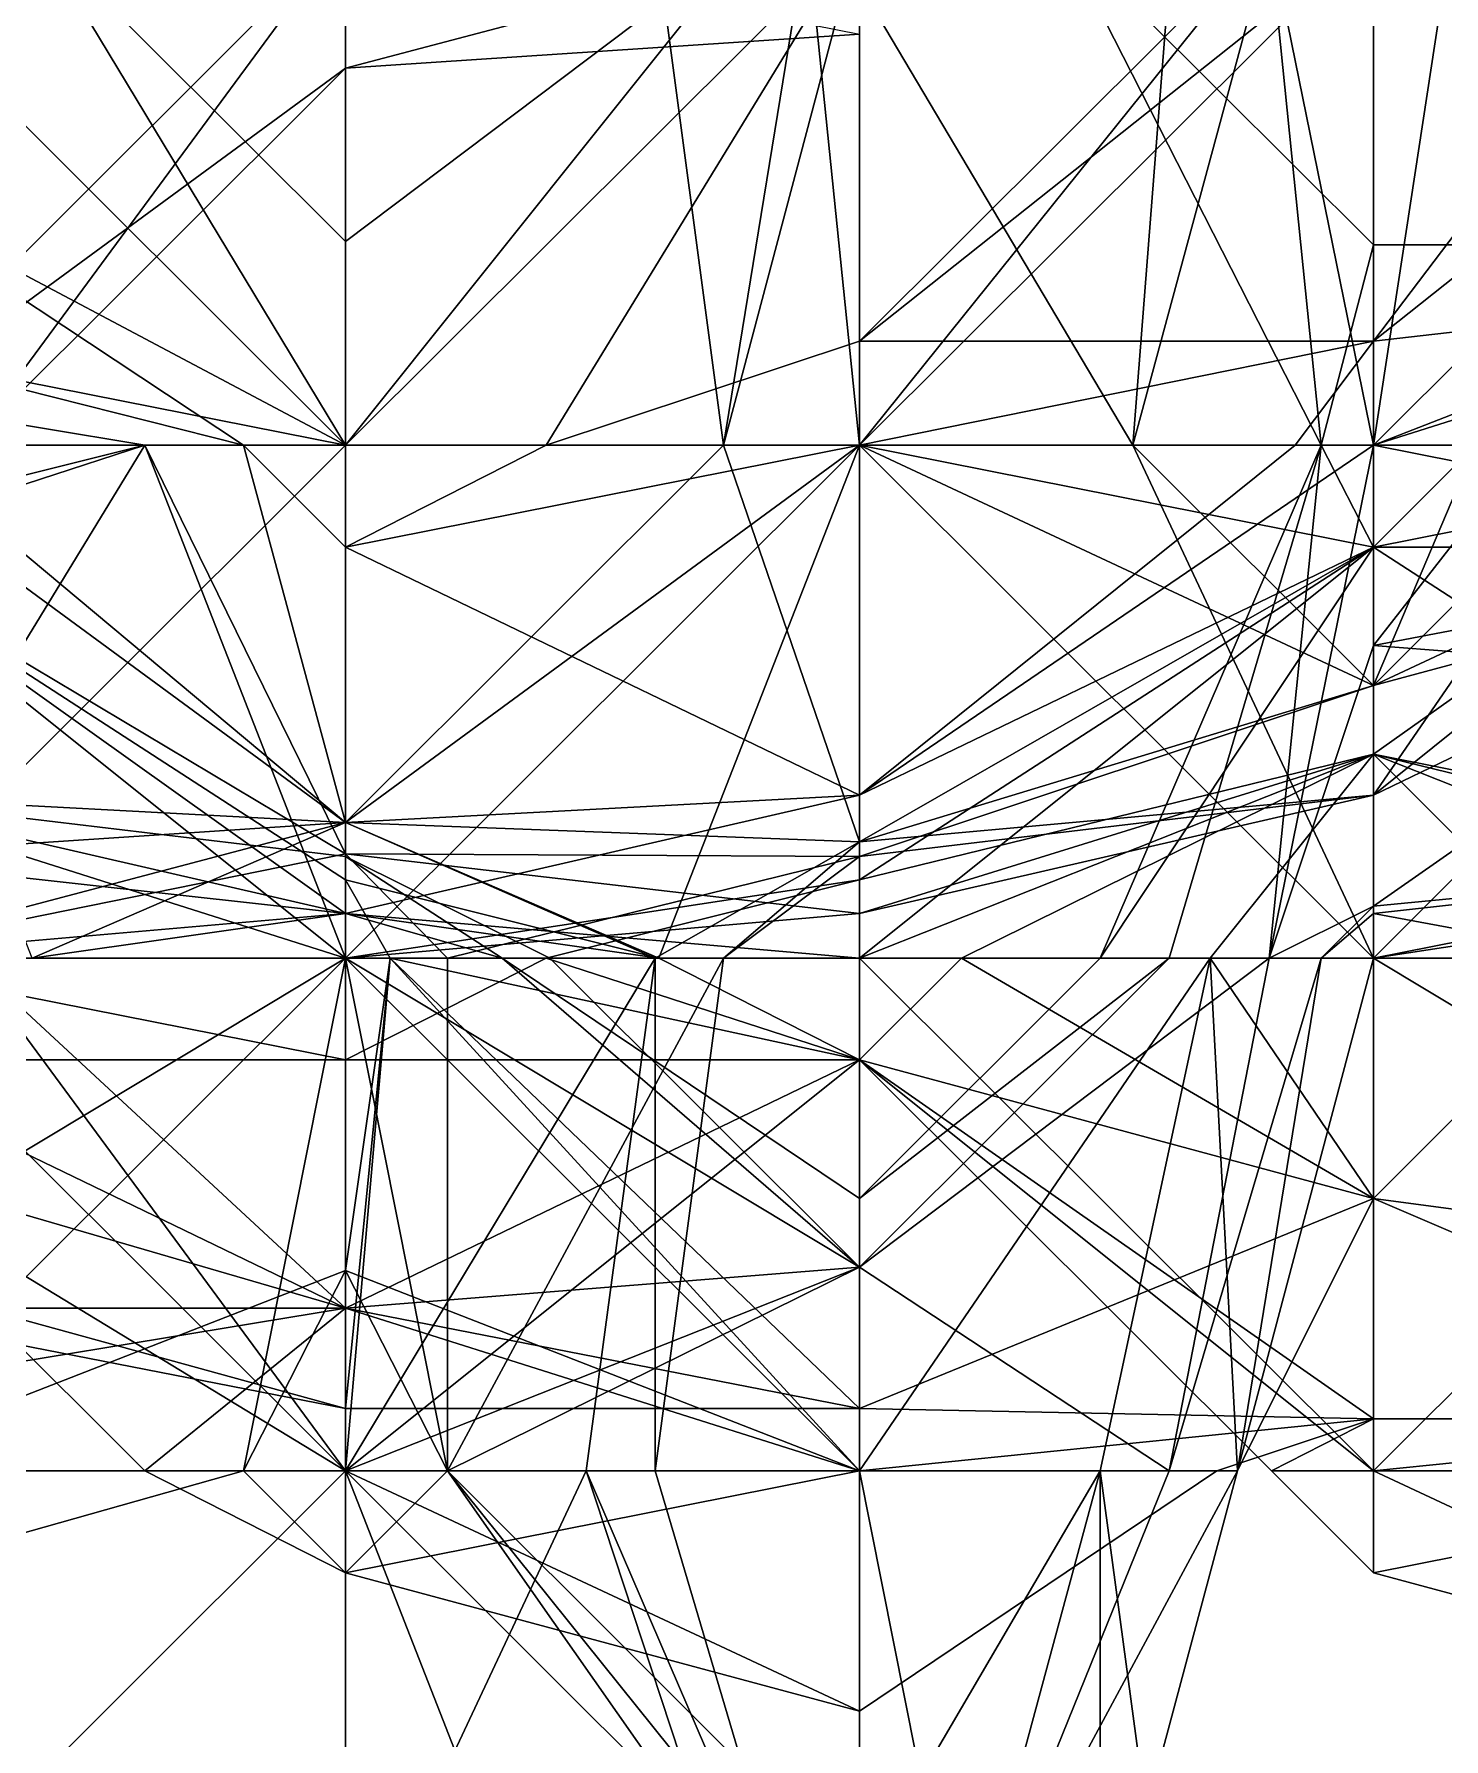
# Model space of a CAD drawing. Header units: metres. Extents: x 15 to 162, y 15 to 204.
# Drawn here: x 69.5 to 86.24, y 27.24 to 47.46 of the extents above; entities that cross this region are included whole.
import ezdxf

# ---------------------------------------------------------------- set-up
doc = ezdxf.new("R2010")
doc.units = ezdxf.units.M

msp = doc.modelspace()

# ---------------------------------------------------------------- linework, layer by layer
at = {"layer": 'fALFF_NINET_XXX_pre-post.nii', "color": 116, "linetype": 'CONTINUOUS'}
for points in [[(67.1, 43.790344, 11.806452), (73.2, 42.583332, 13.367252), (67.1, 48.666668, 13.143281)], [(69.52559, 48.666668, 11.806452), (67.1, 48.666668, 13.143281), (73.2, 42.583332, 13.367252)], [(73.2, 47.058247, 88.548386), (67.1, 42.583332, 86.98759), (73.2, 48.666668, 86.20104)], [(73.2, 48.666668, 86.20104), (67.1, 42.583332, 86.98759), (67.1, 48.666668, 87.211555)], [(68.71282, 42.583332, 88.548386), (73.2, 48.666668, 90.89573), (67.1, 42.583332, 90.42331)], [(67.1, 42.583332, 90.42331), (73.2, 48.666668, 90.89573), (67.1, 48.666668, 90.109184)], [(67.1, 45.817104, 123.96774), (67.1, 48.666668, 126.73294), (73.2, 42.583332, 125.139015)], [(67.1, 48.666668, 126.73294), (73.2, 48.666668, 127.52362), (73.2, 42.583332, 125.139015)], [(68.71282, 42.583332, 88.548386), (73.2, 47.058247, 88.548386), (73.2, 48.666668, 90.89573)], [(73.2, 45.002296, 11.806452), (73.2, 48.666668, 8.250572), (69.52559, 48.666668, 11.806452)], [(73.2, 45.002296, 11.806452), (69.52559, 48.666668, 11.806452), (73.2, 42.583332, 13.367252)], [(73.2, 45.002296, 11.806452), (78.060936, 48.666668, 11.806452), (73.2, 48.666668, 8.250572)], [(78.060936, 48.666668, 11.806452), (73.2, 45.002296, 11.806452), (73.2, 42.583332, 13.367252)], [(78.060936, 48.666668, 11.806452), (73.2, 42.583332, 13.367252), (79.3, 48.666668, 12.405998)], [(79.3, 48.666668, 12.405998), (73.2, 42.583332, 13.367252), (79.3, 42.583332, 13.681375)], [(73.2, 47.058247, 88.548386), (73.2, 48.666668, 86.20104), (79.3, 47.46193, 88.548386)], [(73.2, 47.058247, 88.548386), (79.3, 47.46193, 88.548386), (79.3, 48.666668, 93.280334)], [(73.2, 48.666668, 90.89573), (73.2, 47.058247, 88.548386), (79.3, 48.666668, 93.280334)], [(75.58281, 42.583332, 123.96774), (73.2, 42.583332, 125.139015), (79.3, 48.666668, 127.52362)], [(73.2, 42.583332, 125.139015), (73.2, 48.666668, 127.52362), (79.3, 48.666668, 127.52362)], [(75.58281, 42.583332, 123.96774), (79.3, 48.666668, 127.52362), (79.3, 43.81901, 123.96774)], [(76.87441, 48.666668, 47.225807), (79.3, 48.666668, 45.665005), (77.68717, 42.583332, 47.225807)], [(77.68717, 42.583332, 47.225807), (78.680466, 48.666668, 53.129032), (76.87441, 48.666668, 47.225807)], [(79.3, 48.666668, 45.665005), (79.3, 42.583332, 45.665005), (77.68717, 42.583332, 47.225807)], [(79.3, 42.583332, 48.562637), (78.680466, 48.666668, 53.129032), (77.68717, 42.583332, 47.225807)], [(79.3, 42.583332, 48.562637), (79.3, 48.04883, 53.129032), (78.680466, 48.666668, 53.129032)], [(85.4, 42.583332, 16.538403), (85.4, 48.666668, 14.153797), (79.3, 42.583332, 13.681375)], [(85.4, 48.666668, 14.153797), (79.3, 48.666668, 12.405998), (79.3, 42.583332, 13.681375)], [(84.18968, 48.666668, 47.225807), (82.54263, 42.583332, 47.225807), (79.3, 42.583332, 45.665005)], [(79.3, 48.666668, 45.665005), (84.18968, 48.666668, 47.225807), (79.3, 42.583332, 45.665005)], [(79.3, 48.04883, 53.129032), (82.54263, 42.583332, 47.225807), (83.01719, 48.666668, 53.129032)], [(85.4, 48.666668, 122.76865), (79.3, 43.81901, 123.96774), (84.160934, 48.666668, 123.96774)], [(85.4, 43.81901, 118.064514), (79.3, 43.81901, 123.96774), (85.4, 48.666668, 122.76865)], [(79.3, 43.81901, 123.96774), (79.3, 48.666668, 127.52362), (84.160934, 48.666668, 123.96774)], [(85.4, 48.666668, 99.45552), (85.4, 44.959637, 100.354836), (81.682816, 48.666668, 100.354836)], [(85.4, 44.959637, 100.354836), (84.78047, 42.583332, 106.258064), (81.682816, 48.666668, 100.354836)], [(81.682816, 48.666668, 100.354836), (84.78047, 42.583332, 106.258064), (84.160934, 48.666668, 106.258064)], [(83.01719, 48.666668, 53.129032), (82.54263, 42.583332, 47.225807), (84.18968, 48.666668, 47.225807)], [(85.4, 42.583332, 109.85534), (85.4, 48.666668, 106.77196), (84.160934, 48.666668, 106.258064)], [(84.78047, 42.583332, 106.258064), (85.4, 42.583332, 109.85534), (84.160934, 48.666668, 106.258064)], [(91.5, 42.583332, 16.538403), (91.5, 48.666668, 14.944483), (85.4, 42.583332, 16.538403)], [(91.5, 48.666668, 14.944483), (85.4, 48.666668, 14.153797), (85.4, 42.583332, 16.538403)], [(85.4, 48.666668, 99.45552), (91.5, 48.666668, 99.84094), (91.5, 44.959637, 100.354836)], [(85.4, 44.959637, 100.354836), (85.4, 48.666668, 99.45552), (91.5, 44.959637, 100.354836)], [(85.4, 42.583332, 102.66079), (91.5, 44.959637, 100.354836), (86.3293, 48.666668, 106.258064)], [(85.4, 42.583332, 102.66079), (86.3293, 48.666668, 106.258064), (87.25859, 42.583332, 106.258064)], [(86.3293, 48.666668, 106.258064), (85.4, 48.666668, 106.77196), (91.5, 44.51546, 112.16129)], [(85.4, 48.666668, 106.77196), (85.4, 42.583332, 109.85534), (91.5, 44.51546, 112.16129)], [(91.5, 48.666668, 116.18959), (85.4, 43.81901, 118.064514), (89.07441, 48.666668, 118.064514)], [(91.5, 44.51546, 112.16129), (85.4, 43.81901, 118.064514), (91.5, 48.666668, 116.18959)], [(85.4, 43.81901, 118.064514), (85.4, 48.666668, 122.76865), (89.07441, 48.666668, 118.064514)], [(79.3, 48.04883, 53.129032), (79.3, 42.583332, 48.562637), (82.54263, 42.583332, 47.225807)], [(73.2, 47.058247, 88.548386), (68.71282, 42.583332, 88.548386), (67.1, 42.583332, 86.98759)], [(67.1, 45.817104, 123.96774), (71.989685, 42.583332, 123.96774), (67.1, 43.81901, 118.064514)], [(67.1, 45.817104, 123.96774), (73.2, 42.583332, 125.139015), (71.989685, 42.583332, 123.96774)], [(85.4, 44.959637, 100.354836), (85.4, 42.583332, 102.66079), (84.78047, 42.583332, 106.258064)], [(85.4, 42.583332, 102.66079), (85.4, 44.959637, 100.354836), (91.5, 44.959637, 100.354836)], [(86.61032, 42.583332, 112.16129), (91.5, 44.51546, 112.16129), (85.4, 42.583332, 109.85534)], [(91.5, 44.51546, 112.16129), (85.4, 42.583332, 114.46724), (85.4, 43.81901, 118.064514)], [(91.5, 44.51546, 112.16129), (86.61032, 42.583332, 112.16129), (85.4, 42.583332, 114.46724)], [(71.989685, 42.583332, 123.96774), (67.84344, 42.583332, 118.064514), (67.1, 43.81901, 118.064514)], [(67.1, 43.790344, 11.806452), (68.31032, 42.583332, 11.806452), (73.2, 42.583332, 13.367252)], [(79.3, 42.583332, 123.06842), (75.58281, 42.583332, 123.96774), (79.3, 43.81901, 123.96774)], [(85.4, 43.81901, 118.064514), (79.3, 42.583332, 123.06842), (79.3, 43.81901, 123.96774)], [(85.4, 43.81901, 118.064514), (84.4707, 42.583332, 118.064514), (79.3, 42.583332, 123.06842)], [(85.4, 42.583332, 114.46724), (84.4707, 42.583332, 118.064514), (85.4, 43.81901, 118.064514)], [(70.817184, 42.583332, 64.935486), (67.1, 42.583332, 64.03616), (67.1, 43.20117, 64.935486)], [(70.817184, 42.583332, 64.935486), (67.1, 43.20117, 64.935486), (67.1, 42.583332, 68.53276)], [(68.31032, 42.583332, 11.806452), (67.1, 36.5, 16.538403), (73.2, 42.583332, 13.367252)], [(73.2, 42.583332, 13.367252), (67.1, 36.5, 16.538403), (73.2, 36.5, 16.538403)], [(67.1, 41.656574, 64.935486), (67.1, 42.583332, 64.03616), (70.817184, 42.583332, 64.935486)], [(67.1, 41.37632, 70.83871), (73.2, 37.735676, 70.83871), (70.817184, 42.583332, 64.935486)], [(67.1, 41.37632, 70.83871), (70.817184, 42.583332, 64.935486), (67.1, 42.583332, 68.53276)], [(67.1, 41.656574, 64.935486), (70.817184, 42.583332, 64.935486), (67.1, 36.5, 68.96379)], [(73.2, 36.5, 67.24143), (67.1, 36.5, 68.96379), (70.817184, 42.583332, 64.935486)], [(69.48281, 36.5, 112.16129), (67.1, 42.583332, 116.865425), (73.2, 38.10842, 118.064514)], [(73.2, 38.10842, 118.064514), (67.1, 42.583332, 116.865425), (67.84344, 42.583332, 118.064514)], [(67.84344, 42.583332, 118.064514), (71.989685, 42.583332, 123.96774), (73.2, 38.10842, 118.064514)], [(73.2, 37.735676, 70.83871), (73.2, 36.5, 67.24143), (70.817184, 42.583332, 64.935486)], [(73.2, 38.10842, 118.064514), (71.989685, 42.583332, 123.96774), (73.2, 41.37632, 123.96774)], [(73.2, 41.37632, 123.96774), (71.989685, 42.583332, 123.96774), (73.2, 42.583332, 125.139015)], [(79.3, 37.426758, 17.709677), (79.3, 42.583332, 13.681375), (73.2, 36.5, 16.538403)], [(79.3, 42.583332, 13.681375), (73.2, 42.583332, 13.367252), (73.2, 36.5, 16.538403)], [(76.91719, 36.5, 41.322582), (73.2, 38.10842, 47.225807), (79.3, 42.583332, 45.665005)], [(77.68717, 42.583332, 47.225807), (79.3, 42.583332, 45.665005), (73.2, 38.10842, 47.225807)], [(73.2, 38.10842, 47.225807), (79.3, 37.877617, 53.129032), (77.68717, 42.583332, 47.225807)], [(79.3, 42.583332, 123.06842), (73.2, 41.37632, 123.96774), (75.58281, 42.583332, 123.96774)], [(79.3, 42.583332, 123.06842), (79.3, 38.43213, 118.064514), (73.2, 41.37632, 123.96774)], [(73.2, 41.37632, 123.96774), (73.2, 42.583332, 125.139015), (75.58281, 42.583332, 123.96774)], [(76.91719, 36.5, 41.322582), (79.3, 42.583332, 45.665005), (79.3, 36.5, 42.49386)], [(77.68717, 42.583332, 47.225807), (79.3, 37.877617, 53.129032), (79.3, 42.583332, 48.562637)], [(79.3, 42.583332, 13.681375), (85.4, 41.37632, 17.709677), (85.4, 42.583332, 16.538403)], [(79.3, 37.426758, 17.709677), (85.4, 41.37632, 17.709677), (79.3, 42.583332, 13.681375)], [(82.54263, 42.583332, 47.225807), (85.4, 36.5, 45.665005), (79.3, 42.583332, 45.665005)], [(79.3, 42.583332, 45.665005), (85.4, 36.5, 45.665005), (79.3, 36.5, 42.49386)], [(79.3, 42.583332, 48.562637), (85.4, 39.733772, 47.225807), (82.54263, 42.583332, 47.225807)], [(79.3, 42.583332, 48.562637), (79.3, 37.877617, 53.129032), (85.4, 39.733772, 47.225807)], [(85.4, 42.583332, 114.46724), (79.3, 38.43213, 118.064514), (84.4707, 42.583332, 118.064514)], [(85.4, 41.37632, 112.16129), (79.3, 38.43213, 118.064514), (85.4, 42.583332, 114.46724)], [(79.3, 38.43213, 118.064514), (79.3, 42.583332, 123.06842), (84.4707, 42.583332, 118.064514)], [(85.4, 41.37632, 112.16129), (84.78047, 42.583332, 106.258064), (82.15737, 36.5, 112.16129)], [(82.15737, 36.5, 112.16129), (84.78047, 42.583332, 106.258064), (82.97441, 36.5, 106.258064)], [(82.54263, 42.583332, 47.225807), (85.4, 39.733772, 47.225807), (85.4, 36.5, 45.665005)], [(84.78047, 42.583332, 106.258064), (84.160934, 36.5, 100.354836), (82.97441, 36.5, 106.258064)], [(85.4, 42.583332, 102.66079), (85.4, 40.20703, 100.354836), (84.160934, 36.5, 100.354836)], [(85.4, 42.583332, 102.66079), (84.160934, 36.5, 100.354836), (84.78047, 42.583332, 106.258064)], [(85.4, 41.37632, 112.16129), (85.4, 42.583332, 109.85534), (84.78047, 42.583332, 106.258064)], [(85.4, 42.583332, 16.538403), (91.5, 41.37632, 17.709677), (91.5, 42.583332, 16.538403)], [(85.4, 41.37632, 17.709677), (91.5, 41.37632, 17.709677), (85.4, 42.583332, 16.538403)], [(85.4, 39.733772, 47.225807), (88.25737, 42.583332, 47.225807), (91.5, 42.583332, 46.056736)], [(85.4, 39.733772, 47.225807), (91.5, 42.583332, 46.056736), (85.4, 36.5, 45.665005)], [(85.4, 36.5, 45.665005), (91.5, 42.583332, 46.056736), (91.5, 36.5, 45.35088)], [(88.25737, 42.583332, 47.225807), (85.4, 39.733772, 47.225807), (91.5, 41.37632, 53.129032)], [(91.5, 42.583332, 54.30031), (85.4, 41.37632, 59.032257), (86.61032, 42.583332, 59.032257)], [(91.5, 42.583332, 54.30031), (91.5, 41.37632, 53.129032), (85.4, 41.37632, 59.032257)], [(85.4, 39.733772, 64.935486), (86.61032, 42.583332, 59.032257), (85.4, 41.37632, 59.032257)], [(85.4, 39.733772, 64.935486), (88.25737, 42.583332, 64.935486), (86.61032, 42.583332, 59.032257)], [(88.25737, 42.583332, 64.935486), (85.4, 38.43213, 70.83871), (90.5707, 42.583332, 70.83871)], [(88.25737, 42.583332, 64.935486), (85.4, 39.733772, 64.935486), (85.4, 38.43213, 70.83871)], [(90.5707, 42.583332, 70.83871), (85.4, 38.918964, 76.741936), (91.5, 36.5, 72.0378)], [(90.5707, 42.583332, 70.83871), (85.4, 38.43213, 70.83871), (85.4, 38.918964, 76.741936)], [(87.25859, 42.583332, 106.258064), (85.4, 40.20703, 100.354836), (85.4, 42.583332, 102.66079)], [(87.25859, 42.583332, 106.258064), (91.5, 39.733772, 106.258064), (85.4, 40.20703, 100.354836)], [(86.61032, 42.583332, 112.16129), (85.4, 42.583332, 109.85534), (85.4, 41.37632, 112.16129)], [(85.4, 41.37632, 112.16129), (85.4, 42.583332, 114.46724), (86.61032, 42.583332, 112.16129)], [(73.2, 36.5, 34.6999), (67.1, 36.5, 33.07201), (67.1, 41.37632, 35.419353)], [(73.2, 37.426758, 35.419353), (73.2, 36.5, 34.6999), (67.1, 41.37632, 35.419353)], [(73.2, 37.426758, 35.419353), (67.1, 41.37632, 35.419353), (73.2, 37.029575, 41.322582)], [(67.1, 41.37632, 35.419353), (67.1, 37.70474, 41.322582), (73.2, 37.029575, 41.322582)], [(73.2, 37.735676, 70.83871), (67.1, 41.37632, 70.83871), (67.1, 36.5, 75.570656)], [(79.3, 38.43213, 118.064514), (73.2, 38.10842, 118.064514), (73.2, 41.37632, 123.96774)], [(79.3, 37.426758, 17.709677), (85.4, 38.918964, 23.612904), (85.4, 41.37632, 17.709677)], [(85.4, 38.43213, 53.129032), (79.3, 37.877617, 53.129032), (85.4, 41.37632, 59.032257)], [(79.3, 37.877617, 53.129032), (79.3, 37.877617, 59.032257), (85.4, 41.37632, 59.032257)], [(85.4, 41.37632, 59.032257), (79.3, 37.877617, 59.032257), (85.4, 39.733772, 64.935486)], [(85.4, 41.37632, 112.16129), (79.3, 36.5, 114.92649), (79.3, 38.43213, 118.064514)], [(85.4, 41.37632, 112.16129), (82.15737, 36.5, 112.16129), (79.3, 36.5, 114.92649)], [(91.5, 41.37632, 17.709677), (85.4, 41.37632, 17.709677), (91.5, 37.426758, 23.612904)], [(85.4, 41.37632, 17.709677), (85.4, 38.918964, 23.612904), (91.5, 37.426758, 23.612904)], [(85.4, 39.733772, 47.225807), (85.4, 38.43213, 53.129032), (91.5, 41.37632, 53.129032)], [(91.5, 41.37632, 53.129032), (85.4, 38.43213, 53.129032), (85.4, 41.37632, 59.032257)], [(91.5, 37.70474, 94.451614), (85.4, 37.11784, 94.451614), (91.5, 41.37632, 100.354836)], [(85.4, 37.11784, 94.451614), (85.4, 40.20703, 100.354836), (91.5, 41.37632, 100.354836)], [(91.5, 39.733772, 106.258064), (91.5, 41.37632, 100.354836), (85.4, 40.20703, 100.354836)], [(84.160934, 36.5, 94.451614), (84.160934, 36.5, 100.354836), (85.4, 40.20703, 100.354836)], [(85.4, 37.11784, 94.451614), (84.160934, 36.5, 94.451614), (85.4, 40.20703, 100.354836)], [(79.3, 37.877617, 53.129032), (85.4, 38.43213, 53.129032), (85.4, 39.733772, 47.225807)], [(79.3, 37.877617, 59.032257), (79.3, 37.70474, 64.935486), (85.4, 39.733772, 64.935486)], [(85.4, 39.733772, 64.935486), (79.3, 37.70474, 64.935486), (85.4, 38.43213, 70.83871)], [(79.3, 36.5, 21.306955), (80.510315, 36.5, 23.612904), (85.4, 38.918964, 23.612904)], [(79.3, 36.5, 21.306955), (85.4, 38.918964, 23.612904), (79.3, 37.426758, 17.709677)], [(79.3, 36.5, 71.73803), (83.46258, 36.5, 76.741936), (85.4, 38.918964, 76.741936)], [(79.3, 36.5, 71.73803), (85.4, 38.918964, 76.741936), (79.3, 37.029575, 70.83871)], [(79.3, 37.029575, 70.83871), (85.4, 38.918964, 76.741936), (85.4, 38.43213, 70.83871)], [(80.510315, 36.5, 23.612904), (85.4, 36.5, 26.750935), (85.4, 38.918964, 23.612904)], [(83.46258, 36.5, 76.741936), (85.4, 36.5, 79.87997), (85.4, 38.918964, 76.741936)], [(91.5, 37.426758, 23.612904), (85.4, 38.918964, 23.612904), (85.4, 36.5, 26.750935)], [(85.4, 38.918964, 76.741936), (87.825584, 36.5, 76.741936), (91.5, 36.5, 72.0378)], [(85.4, 36.5, 79.87997), (91.5, 37.70474, 82.645164), (85.4, 38.918964, 76.741936)], [(87.825584, 36.5, 76.741936), (85.4, 38.918964, 76.741936), (91.5, 37.70474, 82.645164)], [(67.1, 37.70474, 41.322582), (67.1, 38.43213, 47.225807), (73.2, 38.10842, 47.225807)], [(73.2, 38.10842, 47.225807), (67.1, 38.43213, 47.225807), (67.1, 36.5, 49.57315)], [(73.2, 36.5, 104.38314), (67.1, 36.5, 101.52611), (67.1, 38.43213, 106.258064)], [(73.2, 37.70474, 106.258064), (73.2, 36.5, 104.38314), (67.1, 38.43213, 106.258064)], [(67.1, 36.5, 110.99002), (73.2, 37.029575, 112.16129), (67.1, 38.43213, 106.258064)], [(67.1, 38.43213, 106.258064), (73.2, 37.029575, 112.16129), (73.2, 37.70474, 106.258064)], [(79.3, 36.5, 114.92649), (73.2, 37.029575, 112.16129), (79.3, 38.43213, 118.064514)], [(79.3, 38.43213, 118.064514), (73.2, 37.029575, 112.16129), (73.2, 38.10842, 118.064514)], [(79.3, 37.70474, 64.935486), (79.3, 37.029575, 70.83871), (85.4, 38.43213, 70.83871)], [(73.2, 37.029575, 41.322582), (67.1, 37.70474, 41.322582), (73.2, 38.10842, 47.225807)], [(73.2, 36.5, 49.57315), (73.2, 38.10842, 47.225807), (67.1, 36.5, 49.57315)], [(69.48281, 36.5, 112.16129), (73.2, 38.10842, 118.064514), (73.2, 37.029575, 112.16129)], [(76.91719, 36.5, 41.322582), (73.2, 37.029575, 41.322582), (73.2, 38.10842, 47.225807)], [(73.2, 38.10842, 47.225807), (76.87441, 36.5, 53.129032), (79.3, 37.877617, 53.129032)], [(73.2, 38.10842, 47.225807), (73.2, 36.5, 49.57315), (76.87441, 36.5, 53.129032)], [(76.87441, 36.5, 53.129032), (77.68717, 36.5, 59.032257), (79.3, 37.877617, 59.032257)], [(79.3, 37.877617, 53.129032), (76.87441, 36.5, 53.129032), (79.3, 37.877617, 59.032257)], [(79.3, 37.877617, 59.032257), (77.68717, 36.5, 59.032257), (79.3, 37.70474, 64.935486)], [(73.2, 36.5, 71.55817), (73.2, 37.735676, 70.83871), (67.1, 36.5, 75.570656)], [(74.41032, 36.5, 64.935486), (73.2, 36.5, 67.24143), (73.2, 37.735676, 70.83871)], [(74.41032, 36.5, 64.935486), (73.2, 37.735676, 70.83871), (79.3, 37.70474, 64.935486)], [(79.3, 37.70474, 64.935486), (73.2, 37.735676, 70.83871), (79.3, 37.029575, 70.83871)], [(79.3, 37.029575, 70.83871), (73.2, 37.735676, 70.83871), (73.2, 36.5, 71.55817)], [(75.62559, 36.5, 106.258064), (73.2, 36.5, 104.38314), (73.2, 37.70474, 106.258064)], [(75.05859, 36.5, 112.16129), (75.62559, 36.5, 106.258064), (73.2, 37.70474, 106.258064)], [(73.2, 37.029575, 112.16129), (75.05859, 36.5, 112.16129), (73.2, 37.70474, 106.258064)], [(77.68717, 36.5, 59.032257), (74.41032, 36.5, 64.935486), (79.3, 37.70474, 64.935486)], [(85.4, 36.5, 79.87997), (88.25737, 36.5, 82.645164), (91.5, 37.70474, 82.645164)], [(88.25737, 36.5, 82.645164), (85.4, 37.029575, 88.548386), (91.5, 37.70474, 82.645164)], [(91.5, 37.70474, 82.645164), (85.4, 37.029575, 88.548386), (91.5, 37.70474, 88.548386)], [(91.5, 37.70474, 88.548386), (85.4, 37.029575, 88.548386), (91.5, 37.70474, 94.451614)], [(85.4, 37.029575, 88.548386), (85.4, 37.11784, 94.451614), (91.5, 37.70474, 94.451614)], [(79.3, 37.426758, 17.709677), (73.2, 36.5, 16.538403), (75.58281, 36.5, 17.709677)], [(73.731026, 36.5, 35.419353), (73.2, 36.5, 34.6999), (73.2, 37.426758, 35.419353)], [(76.91719, 36.5, 41.322582), (73.731026, 36.5, 35.419353), (73.2, 37.426758, 35.419353)], [(73.2, 37.029575, 41.322582), (76.91719, 36.5, 41.322582), (73.2, 37.426758, 35.419353)], [(75.58281, 36.5, 17.709677), (79.3, 36.5, 21.306955), (79.3, 37.426758, 17.709677)], [(91.5, 36.5, 24.811996), (91.5, 37.426758, 23.612904), (85.4, 36.5, 26.750935)], [(67.1, 36.5, 110.99002), (69.48281, 36.5, 112.16129), (73.2, 37.029575, 112.16129)], [(79.3, 36.5, 71.73803), (79.3, 37.029575, 70.83871), (73.2, 36.5, 71.55817)], [(79.3, 36.5, 114.92649), (75.05859, 36.5, 112.16129), (73.2, 37.029575, 112.16129)], [(84.78047, 36.5, 88.548386), (84.160934, 36.5, 94.451614), (85.4, 37.11784, 94.451614)], [(85.4, 37.029575, 88.548386), (84.78047, 36.5, 88.548386), (85.4, 37.11784, 94.451614)], [(85.4, 36.5, 86.74975), (84.78047, 36.5, 88.548386), (85.4, 37.029575, 88.548386)], [(88.25737, 36.5, 82.645164), (85.4, 36.5, 86.74975), (85.4, 37.029575, 88.548386)], [(67.1, 36.5, 16.538403), (73.2, 35.292988, 17.709677), (73.2, 36.5, 16.538403)], [(67.1, 35.292988, 17.709677), (73.2, 35.292988, 17.709677), (67.1, 36.5, 16.538403)], [(73.2, 36.5, 34.6999), (67.1, 32.83563, 29.516129), (67.1, 36.5, 33.07201)], [(73.2, 36.5, 34.6999), (73.2, 31.158072, 29.516129), (67.1, 32.83563, 29.516129)], [(73.2, 30.416666, 50.36384), (73.2, 36.5, 49.57315), (67.1, 30.416666, 49.100727)], [(73.2, 36.5, 49.57315), (67.1, 36.5, 49.57315), (67.1, 30.416666, 49.100727)], [(73.2, 32.79297, 70.83871), (67.1, 30.416666, 69.66964), (73.2, 36.5, 67.24143)], [(73.2, 36.5, 67.24143), (67.1, 30.416666, 69.66964), (67.1, 36.5, 68.96379)], [(71.989685, 30.416666, 70.83871), (73.2, 36.5, 71.55817), (67.1, 30.416666, 72.399506)], [(67.1, 30.416666, 72.399506), (73.2, 36.5, 71.55817), (67.1, 36.5, 75.570656)], [(67.1, 31.343424, 94.451614), (73.2, 32.348797, 94.451614), (68.71282, 36.5, 88.548386)], [(73.2, 30.416666, 92.57669), (67.1, 30.416666, 93.732155), (68.71282, 36.5, 88.548386)], [(67.1, 34.1237, 100.354836), (67.1, 36.5, 101.52611), (73.2, 30.416666, 101.52611)], [(67.1, 36.5, 101.52611), (73.2, 36.5, 104.38314), (73.2, 30.416666, 101.52611)], [(73.2, 32.348797, 94.451614), (73.2, 30.416666, 92.57669), (68.71282, 36.5, 88.548386)], [(71.989685, 30.416666, 70.83871), (73.2, 32.79297, 70.83871), (73.2, 36.5, 71.55817)], [(73.2, 35.292988, 17.709677), (75.58281, 36.5, 17.709677), (73.2, 36.5, 16.538403)], [(75.58281, 36.5, 17.709677), (73.2, 35.292988, 17.709677), (79.3, 35.292988, 23.612904)], [(73.2, 30.416666, 33.113407), (79.3, 30.416666, 31.314768), (73.731026, 36.5, 35.419353)], [(73.2, 30.416666, 33.113407), (73.731026, 36.5, 35.419353), (73.2, 32.79297, 35.419353)], [(73.2, 36.5, 34.6999), (73.731026, 36.5, 35.419353), (73.2, 31.158072, 29.516129)], [(79.3, 31.158072, 29.516129), (73.2, 31.158072, 29.516129), (73.731026, 36.5, 35.419353)], [(79.3, 35.292988, 41.322582), (73.2, 30.416666, 36.59063), (73.731026, 36.5, 35.419353)], [(73.2, 32.79297, 35.419353), (73.731026, 36.5, 35.419353), (73.2, 30.416666, 36.59063)], [(76.87441, 36.5, 53.129032), (73.2, 30.416666, 50.36384), (76.057365, 30.416666, 53.129032)], [(73.2, 36.5, 49.57315), (73.2, 30.416666, 50.36384), (76.87441, 36.5, 53.129032)], [(73.2, 36.5, 67.24143), (74.41032, 30.416666, 70.83871), (73.2, 32.79297, 70.83871)], [(73.2, 36.5, 67.24143), (74.41032, 36.5, 64.935486), (74.41032, 30.416666, 70.83871)], [(73.2, 32.79297, 70.83871), (79.3, 30.416666, 73.97674), (73.2, 36.5, 71.55817)], [(73.2, 36.5, 71.55817), (79.3, 30.416666, 73.97674), (79.3, 36.5, 71.73803)], [(74.41032, 30.416666, 100.354836), (73.2, 30.416666, 101.52611), (73.2, 36.5, 104.38314)], [(74.41032, 30.416666, 100.354836), (73.2, 36.5, 104.38314), (79.3, 32.83563, 106.258064)], [(79.3, 32.83563, 106.258064), (73.2, 36.5, 104.38314), (75.62559, 36.5, 106.258064)], [(79.3, 30.416666, 31.314768), (79.3, 31.158072, 29.516129), (73.731026, 36.5, 35.419353)], [(79.3, 35.292988, 41.322582), (73.731026, 36.5, 35.419353), (76.91719, 36.5, 41.322582)], [(76.87441, 30.416666, 59.032257), (74.41032, 30.416666, 64.935486), (77.68717, 36.5, 59.032257)], [(74.41032, 30.416666, 64.935486), (74.41032, 36.5, 64.935486), (77.68717, 36.5, 59.032257)], [(74.41032, 36.5, 64.935486), (74.41032, 30.416666, 64.935486), (74.41032, 30.416666, 70.83871)], [(79.3, 32.83563, 106.258064), (75.05859, 36.5, 112.16129), (79.3, 33.65044, 112.16129)], [(75.62559, 36.5, 106.258064), (75.05859, 36.5, 112.16129), (79.3, 32.83563, 106.258064)], [(79.3, 33.65044, 112.16129), (75.05859, 36.5, 112.16129), (79.3, 36.5, 114.92649)], [(75.58281, 36.5, 17.709677), (79.3, 35.292988, 23.612904), (79.3, 36.5, 21.306955)], [(76.057365, 30.416666, 53.129032), (76.87441, 30.416666, 59.032257), (76.87441, 36.5, 53.129032)], [(76.87441, 30.416666, 59.032257), (77.68717, 36.5, 59.032257), (76.87441, 36.5, 53.129032)], [(79.3, 35.292988, 41.322582), (76.91719, 36.5, 41.322582), (79.3, 36.5, 42.49386)], [(79.3, 35.292988, 23.612904), (80.510315, 36.5, 23.612904), (79.3, 36.5, 21.306955)], [(80.510315, 36.5, 23.612904), (79.3, 35.292988, 23.612904), (85.4, 33.65044, 29.516129)], [(79.3, 35.292988, 41.322582), (79.3, 36.5, 42.49386), (85.4, 30.416666, 42.49386)], [(79.3, 36.5, 42.49386), (85.4, 36.5, 45.665005), (85.4, 30.416666, 42.49386)], [(83.46258, 36.5, 76.741936), (79.3, 30.416666, 73.97674), (82.15737, 30.416666, 76.741936)], [(79.3, 36.5, 71.73803), (79.3, 30.416666, 73.97674), (83.46258, 36.5, 76.741936)], [(79.3, 32.83563, 94.451614), (84.160934, 36.5, 94.451614), (82.97441, 30.416666, 88.548386)], [(79.3, 32.83563, 100.354836), (84.160934, 36.5, 94.451614), (79.3, 32.83563, 94.451614)], [(84.160934, 36.5, 100.354836), (84.160934, 36.5, 94.451614), (79.3, 32.83563, 100.354836)], [(79.3, 32.83563, 106.258064), (84.160934, 36.5, 100.354836), (79.3, 32.83563, 100.354836)], [(82.97441, 36.5, 106.258064), (84.160934, 36.5, 100.354836), (79.3, 32.83563, 106.258064)], [(79.3, 33.65044, 112.16129), (82.97441, 36.5, 106.258064), (79.3, 32.83563, 106.258064)], [(82.15737, 36.5, 112.16129), (82.97441, 36.5, 106.258064), (79.3, 33.65044, 112.16129)], [(79.3, 33.65044, 112.16129), (79.3, 36.5, 114.92649), (82.15737, 36.5, 112.16129)], [(80.510315, 36.5, 23.612904), (85.4, 33.65044, 29.516129), (85.4, 36.5, 26.750935)], [(83.78718, 30.416666, 82.645164), (83.46258, 36.5, 76.741936), (82.15737, 30.416666, 76.741936)], [(84.78047, 36.5, 88.548386), (83.78718, 30.416666, 82.645164), (82.97441, 30.416666, 88.548386)], [(84.160934, 36.5, 94.451614), (84.78047, 36.5, 88.548386), (82.97441, 30.416666, 88.548386)], [(85.4, 33.65044, 82.645164), (85.4, 36.5, 79.87997), (83.46258, 36.5, 76.741936)], [(85.4, 33.65044, 82.645164), (83.46258, 36.5, 76.741936), (83.78718, 30.416666, 82.645164)], [(85.4, 36.5, 86.74975), (85.4, 33.65044, 82.645164), (83.78718, 30.416666, 82.645164)], [(85.4, 36.5, 86.74975), (83.78718, 30.416666, 82.645164), (84.78047, 36.5, 88.548386)], [(85.4, 36.5, 26.750935), (91.5, 32.83563, 29.516129), (91.5, 36.5, 24.811996)], [(85.4, 33.65044, 29.516129), (91.5, 32.83563, 29.516129), (85.4, 36.5, 26.750935)], [(91.5, 30.416666, 44.087776), (85.4, 30.416666, 42.49386), (91.5, 36.5, 45.35088)], [(91.5, 36.5, 45.35088), (85.4, 30.416666, 42.49386), (85.4, 36.5, 45.665005)], [(88.25737, 36.5, 82.645164), (85.4, 36.5, 79.87997), (85.4, 33.65044, 82.645164)], [(85.4, 33.65044, 82.645164), (85.4, 36.5, 86.74975), (88.25737, 36.5, 82.645164)], [(73.2, 35.292988, 17.709677), (67.1, 35.292988, 17.709677), (73.2, 32.348797, 23.612904)], [(67.1, 35.292988, 17.709677), (67.1, 32.348797, 23.612904), (73.2, 32.348797, 23.612904)], [(73.2, 35.292988, 17.709677), (73.2, 32.348797, 23.612904), (79.3, 35.292988, 23.612904)], [(79.3, 35.292988, 23.612904), (73.2, 32.348797, 23.612904), (79.3, 31.158072, 29.516129)], [(79.3, 35.292988, 41.322582), (79.3, 30.416666, 38.18455), (73.2, 30.416666, 36.59063)], [(79.3, 35.292988, 23.612904), (79.3, 31.158072, 29.516129), (85.4, 33.65044, 29.516129)], [(84.18968, 30.416666, 41.322582), (85.4, 31.034506, 35.419353), (79.3, 35.292988, 41.322582)], [(79.3, 30.416666, 38.18455), (79.3, 35.292988, 41.322582), (85.4, 31.034506, 35.419353)], [(79.3, 35.292988, 41.322582), (85.4, 30.416666, 42.49386), (84.18968, 30.416666, 41.322582)], [(70.817184, 30.416666, 100.354836), (73.2, 32.348797, 94.451614), (67.1, 34.1237, 100.354836)], [(67.1, 34.1237, 100.354836), (73.2, 32.348797, 94.451614), (67.1, 31.343424, 94.451614)], [(67.1, 34.1237, 100.354836), (73.2, 30.416666, 101.52611), (70.817184, 30.416666, 100.354836)], [(79.3, 31.158072, 29.516129), (85.4, 31.034506, 35.419353), (85.4, 33.65044, 29.516129)], [(91.5, 32.83563, 29.516129), (85.4, 33.65044, 29.516129), (91.5, 31.034506, 35.419353)], [(85.4, 33.65044, 29.516129), (85.4, 31.034506, 35.419353), (91.5, 31.034506, 35.419353)], [(67.1, 32.348797, 23.612904), (67.1, 32.83563, 29.516129), (73.2, 31.158072, 29.516129)], [(73.2, 32.79297, 70.83871), (71.989685, 30.416666, 70.83871), (67.1, 30.416666, 69.66964)], [(73.2, 30.416666, 33.113407), (73.2, 32.79297, 35.419353), (71.989685, 30.416666, 35.419353)], [(71.989685, 30.416666, 35.419353), (73.2, 32.79297, 35.419353), (73.2, 30.416666, 36.59063)], [(79.3, 32.83563, 94.451614), (79.3, 30.416666, 92.10427), (73.2, 32.348797, 94.451614)], [(73.2, 30.416666, 99.18357), (74.41032, 30.416666, 100.354836), (79.3, 32.83563, 100.354836)], [(73.2, 30.416666, 99.18357), (79.3, 32.83563, 100.354836), (73.2, 32.348797, 94.451614)], [(73.2, 32.348797, 94.451614), (79.3, 32.83563, 100.354836), (79.3, 32.83563, 94.451614)], [(73.2, 32.79297, 70.83871), (74.41032, 30.416666, 70.83871), (79.3, 30.416666, 73.97674)], [(74.41032, 30.416666, 100.354836), (79.3, 32.83563, 106.258064), (79.3, 32.83563, 100.354836)], [(79.3, 32.83563, 94.451614), (82.97441, 30.416666, 88.548386), (79.3, 30.416666, 92.10427)], [(73.2, 32.348797, 23.612904), (67.1, 32.348797, 23.612904), (73.2, 31.158072, 29.516129)], [(70.817184, 30.416666, 100.354836), (73.2, 30.416666, 99.18357), (73.2, 32.348797, 94.451614)], [(73.2, 32.348797, 23.612904), (73.2, 31.158072, 29.516129), (79.3, 31.158072, 29.516129)], [(79.3, 30.416666, 92.10427), (73.2, 30.416666, 92.57669), (73.2, 32.348797, 94.451614)], [(79.3, 30.416666, 31.314768), (85.4, 31.034506, 35.419353), (79.3, 31.158072, 29.516129)], [(79.3, 30.416666, 31.314768), (83.541405, 30.416666, 35.419353), (85.4, 31.034506, 35.419353)], [(83.541405, 30.416666, 35.419353), (79.3, 30.416666, 38.18455), (85.4, 31.034506, 35.419353)], [(84.18968, 30.416666, 41.322582), (85.4, 30.416666, 39.016632), (85.4, 31.034506, 35.419353)], [(91.5, 31.034506, 35.419353), (85.4, 31.034506, 35.419353), (85.4, 30.416666, 39.016632)], [(91.5, 30.416666, 37.217995), (91.5, 31.034506, 35.419353), (85.4, 30.416666, 39.016632)], [(73.2, 24.333334, 49.57315), (73.2, 30.416666, 50.36384), (67.1, 24.333334, 51.957756)], [(73.2, 30.416666, 50.36384), (67.1, 30.416666, 49.100727), (67.1, 24.333334, 51.957756)], [(67.1, 29.03905, 70.83871), (67.1, 30.416666, 69.66964), (71.989685, 30.416666, 70.83871)], [(67.1, 29.03905, 70.83871), (71.989685, 30.416666, 70.83871), (67.1, 30.416666, 72.399506)], [(73.2, 25.540344, 94.451614), (67.1, 24.333334, 91.31358), (73.2, 30.416666, 92.57669)], [(73.2, 30.416666, 92.57669), (67.1, 24.333334, 91.31358), (67.1, 30.416666, 93.732155)], [(73.2, 29.209656, 100.354836), (73.2, 30.416666, 99.18357), (70.817184, 30.416666, 100.354836)], [(73.2, 29.209656, 100.354836), (70.817184, 30.416666, 100.354836), (73.2, 30.416666, 101.52611)], [(73.2, 30.416666, 33.113407), (71.989685, 30.416666, 35.419353), (73.2, 29.209656, 35.419353)], [(73.2, 29.209656, 35.419353), (71.989685, 30.416666, 35.419353), (73.2, 30.416666, 36.59063)], [(73.2, 30.416666, 33.113407), (79.3, 27.567106, 35.419353), (79.3, 30.416666, 31.314768)], [(73.2, 29.209656, 35.419353), (79.3, 27.567106, 35.419353), (73.2, 30.416666, 33.113407)], [(73.2, 29.209656, 35.419353), (79.3, 30.416666, 38.18455), (79.3, 27.567106, 35.419353)], [(73.2, 30.416666, 36.59063), (79.3, 30.416666, 38.18455), (73.2, 29.209656, 35.419353)], [(76.057365, 30.416666, 53.129032), (73.2, 24.333334, 49.57315), (78.060936, 24.333334, 53.129032)], [(73.2, 30.416666, 50.36384), (73.2, 24.333334, 49.57315), (76.057365, 30.416666, 53.129032)], [(75.58281, 24.333334, 94.451614), (73.2, 25.540344, 94.451614), (73.2, 30.416666, 92.57669)], [(75.58281, 24.333334, 94.451614), (73.2, 30.416666, 92.57669), (79.3, 24.333334, 90.85433)], [(79.3, 24.333334, 90.85433), (73.2, 30.416666, 92.57669), (79.3, 30.416666, 92.10427)], [(73.2, 30.416666, 99.18357), (73.2, 29.209656, 100.354836), (74.41032, 30.416666, 100.354836)], [(73.2, 29.209656, 100.354836), (73.2, 30.416666, 101.52611), (74.41032, 30.416666, 100.354836)], [(79.3, 24.333334, 62.629536), (79.3, 25.540344, 64.935486), (74.41032, 30.416666, 64.935486)], [(79.3, 24.333334, 62.629536), (74.41032, 30.416666, 64.935486), (78.680466, 24.333334, 59.032257)], [(78.680466, 24.333334, 59.032257), (74.41032, 30.416666, 64.935486), (76.87441, 30.416666, 59.032257)], [(79.3, 25.540344, 64.935486), (79.3, 25.540344, 70.83871), (74.41032, 30.416666, 70.83871)], [(74.41032, 30.416666, 64.935486), (79.3, 25.540344, 64.935486), (74.41032, 30.416666, 70.83871)], [(79.3, 25.540344, 70.83871), (79.3, 30.416666, 73.97674), (74.41032, 30.416666, 70.83871)], [(78.060936, 24.333334, 53.129032), (78.680466, 24.333334, 59.032257), (76.057365, 30.416666, 53.129032)], [(78.680466, 24.333334, 59.032257), (76.87441, 30.416666, 59.032257), (76.057365, 30.416666, 53.129032)], [(79.3, 27.567106, 35.419353), (83.541405, 30.416666, 35.419353), (79.3, 30.416666, 31.314768)], [(83.541405, 30.416666, 35.419353), (79.3, 27.567106, 35.419353), (79.3, 30.416666, 38.18455)], [(79.3, 25.540344, 70.83871), (82.15737, 30.416666, 76.741936), (79.3, 30.416666, 73.97674)], [(79.3, 25.540344, 70.83871), (80.510315, 24.333334, 70.83871), (82.15737, 30.416666, 76.741936)], [(80.510315, 24.333334, 88.548386), (79.3, 30.416666, 92.10427), (82.97441, 30.416666, 88.548386)], [(79.3, 24.333334, 90.85433), (79.3, 30.416666, 92.10427), (80.510315, 24.333334, 88.548386)], [(80.510315, 24.333334, 70.83871), (82.97441, 24.333334, 76.741936), (82.15737, 30.416666, 76.741936)], [(82.15737, 24.333334, 82.645164), (80.510315, 24.333334, 88.548386), (83.78718, 30.416666, 82.645164)], [(80.510315, 24.333334, 88.548386), (82.97441, 30.416666, 88.548386), (83.78718, 30.416666, 82.645164)], [(82.97441, 24.333334, 76.741936), (82.15737, 24.333334, 82.645164), (82.15737, 30.416666, 76.741936)], [(82.15737, 24.333334, 82.645164), (83.78718, 30.416666, 82.645164), (82.15737, 30.416666, 76.741936)], [(85.4, 30.416666, 39.016632), (84.18968, 30.416666, 41.322582), (85.4, 29.209656, 41.322582)], [(85.4, 29.209656, 41.322582), (84.18968, 30.416666, 41.322582), (85.4, 30.416666, 42.49386)], [(85.4, 30.416666, 39.016632), (91.5, 27.567106, 41.322582), (91.5, 30.416666, 37.217995)], [(85.4, 29.209656, 41.322582), (91.5, 27.567106, 41.322582), (85.4, 30.416666, 39.016632)], [(85.4, 29.209656, 41.322582), (91.5, 30.416666, 44.087776), (91.5, 27.567106, 41.322582)], [(85.4, 30.416666, 42.49386), (91.5, 30.416666, 44.087776), (85.4, 29.209656, 41.322582)]]:
    msp.add_3dface(points, dxfattribs=at)

doc.saveas('drawing.dxf')
